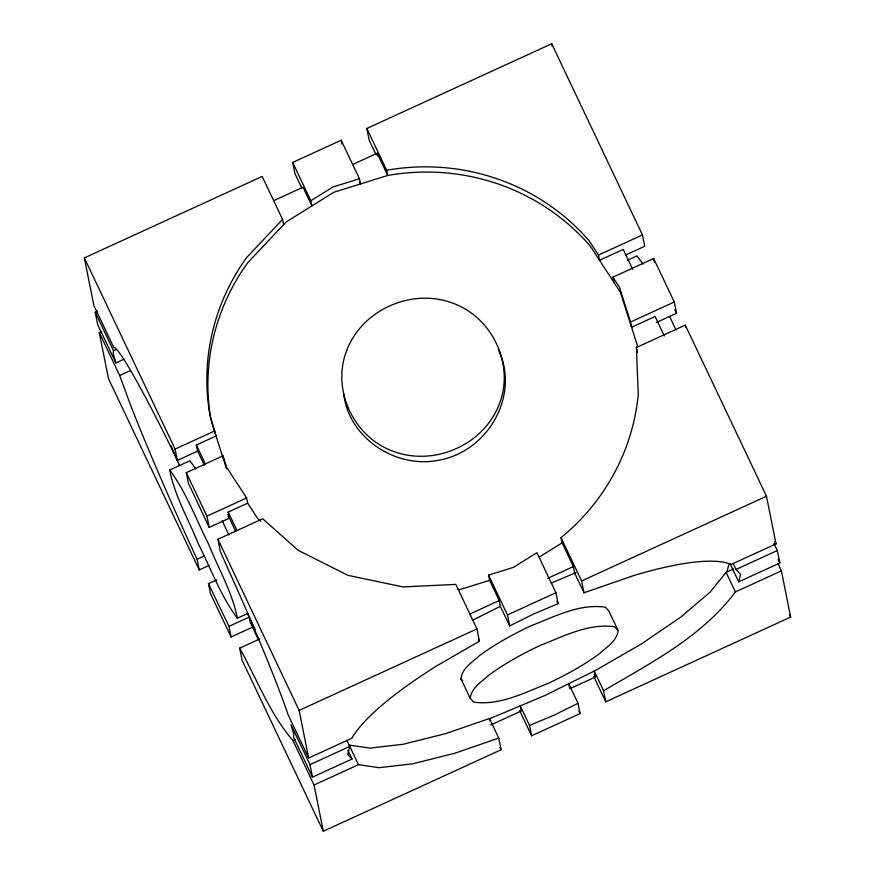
<?xml version="1.0" encoding="UTF-8"?>
<svg xmlns="http://www.w3.org/2000/svg" width="875" height="875" viewBox="0 0 875 875"><rect width="100%" height="100%" fill="white"/><g stroke="black" fill="none" stroke-linecap="round" stroke-linejoin="round"><path stroke-width="1.31" d="M97.617 311.062L95.211 312.167L113.488 350.678L113.258 353.948L115.872 362.939L124.206 359.122M195.88 468.902L189.93 460.742L169.706 470.006C174.595 495.841 188.683 519.597 198.406 543.998C210.93 568.848 220.697 595.831 237.344 618.242L248.052 613.331M237.344 618.242C232.455 592.408 218.367 568.652 208.644 544.25C196.12 519.4 186.353 492.417 169.706 470.006M346.85 740.316L349.759 746.441L347.747 754.436L352.012 759.041L312.484 777.153L293.584 737.33L293.792 734.3L290.97 724.609L309.98 764.663L312.484 777.153M460.884 678.748C462.197 668.03 472.587 662.025 479.861 655.331C495.819 643.683 513.198 634.189 531.048 625.778C554.553 616.678 579.414 603.411 605.325 607.173L608.836 610.947L618.133 630.536C616.82 641.244 606.43 647.248 599.156 653.942C583.198 665.591 565.819 675.084 547.969 683.495C524.464 692.606 499.603 705.863 473.692 702.111L470.181 698.327L460.884 678.748L462.645 680.63M470.181 698.327C471.494 687.619 481.884 681.603 489.158 674.92C505.116 663.272 522.495 653.778 540.345 645.367C563.85 636.256 588.711 623 614.622 626.752L618.133 630.536M729.094 563.511L727.202 571.014L710.019 592.211L680.892 616.995L641.823 643.683L595.47 670.447L544.972 695.461L493.795 717.03L445.419 733.688L403.123 744.275L369.819 748.103L349.158 745.084L358.455 764.673L379.116 767.681L412.42 763.864L454.705 753.266L498.772 738.106L489.475 718.517L489.989 721.098M773.872 543.222L777.328 550.506L779.822 562.997L738.697 581.842L740.567 574.427L735.962 569.461L733.064 563.347M781.397 570.861L735.405 591.938C702.286 636.3 651.58 662.627 604.756 690.025L603.531 690.638L605.763 701.805L790.639 617.094L781.397 570.861L777.973 563.642M197.597 451.139L177.373 460.403L170.395 446.009A216.398 12.228 65.4 0 0 113.717 347.331L93.888 305.55L84.361 257.906L262.172 176.422L282.581 219.417L246.652 257.545A216.398 210.153 -11.3 0 0 209.945 414.947L216.038 436.012L196.372 445.025L197.597 451.139L204.564 465.511M273.733 200.659L303.023 187.239L311.894 205.931L310.855 200.725L332.762 187.064L359.428 178.752L360.478 183.958L359.352 181.595M539.109 557.178L562.1 542.85L561.05 537.633A216.398 210.153 -11.3 0 0 638.258 394.373L636.42 347.495L685.256 325.117L766.489 496.245L776.005 543.889L731.259 564.397A216.398 50.148 -25.4 0 0 633.598 575.597L583.975 592.769L574.678 573.18L573.366 566.584L562.1 542.85M472.183 620.441L500.358 606.32L499.209 600.567L489.606 580.333L488.556 575.127L513.297 567.405L536.922 552.683L555.931 592.725L558.119 603.662L534.045 613.812L509.655 625.898L500.358 606.32M479.412 641.222L437.194 665.591A216.398 50.148 -25.4 0 0 351.816 738.27L308.656 758.045L288.094 714.711A216.398 12.228 65.4 0 0 239.903 595.372L220.434 551.852L217.919 539.273L262.686 518.755L298.058 550.266L347.966 575.345L402.992 586.928L455.82 584.391L476.952 628.917L479.412 641.222L478.242 638.772M578.014 703.281L554.269 715.05L529.55 725.462L531.606 735.788L580.081 713.584L578.014 703.281L568.728 683.692L569.483 687.509M301.842 188.092L294.875 173.403L292.688 162.444L341.152 140.23L359.428 178.752M376.173 154.963L369.206 140.273L366.844 128.461L551.709 43.75L642.447 234.927L644.711 246.258L625.68 254.975M352.713 164.467L377.18 153.256L387.713 175.459A216.398 210.153 -11.3 0 1 590.428 246.291L620.484 292.447L637.153 344.728L637.262 347.386M208.928 565.502L199.259 569.931L108.511 378.755L99.28 332.522L101.741 331.384M113.488 350.678L115.872 349.584M199.259 569.931L197.116 559.234L189.93 543.802A216.398 12.228 65.4 0 1 130.408 404.742L119.678 375.506L130.386 370.595M177.373 460.403L175.109 449.083L214.998 430.795M632.778 269.456L623.263 249.408L599.539 260.28L598.5 255.073L642.447 234.927M627.528 260.214L637.044 255.85L643.005 264.009M247.669 503.18L228.211 512.094L229.425 518.153L209.191 527.428L188.398 483.164L186.298 472.664L222.983 455.853L226.614 467.239L246.63 497.962L247.669 503.18L257.709 518.602L260.717 521.281M613.944 282.395L612.894 277.189L653.647 258.508L674.286 301.995L676.539 313.272L656.316 322.536M209.191 527.428L206.938 516.152L246.63 497.962M664.344 335.945L655.102 316.477L631.586 327.261L630.536 322.044L674.286 301.995M197.116 559.234L204.258 555.964M253.411 626.773L231.088 637L210.448 593.512L208.48 583.647L216.803 579.83M231.088 637L228.966 626.358L249.189 617.094L250.272 622.519L258.366 639.559M498.772 738.106L501.102 749.777L323.291 831.25L242.058 660.122L239.673 648.167L259.897 638.903M469.919 613.988L499.209 600.567M547.673 578.364L573.366 566.584M308.656 758.045L299.141 710.402L476.952 628.917M509.655 625.898L507.456 614.939L555.931 592.725M583.975 592.769L581.612 580.956L766.489 496.245M239.673 648.167C256.889 679.044 269.609 713.595 292.917 740.491L295.291 739.397M733.469 568.98L726.108 572.348L735.405 591.938M309.98 764.663L349.759 746.441M735.962 569.461L777.328 550.506M323.291 831.25L314.048 785.017L358.455 764.673M490.766 724.97L521.27 710.992L520.253 705.884L529.55 725.462M569.745 688.789L595.427 677.009L594.234 671.048L603.531 690.638M551.316 583.034L575.925 572.655M489.606 580.333L460.425 589.433L458.041 589.553M598.5 255.073L589.389 241.084A216.398 210.153 -11.3 0 0 386.673 170.253L366.844 128.461M612.894 277.189L619.445 287.23L630.536 322.044M247.417 613.441L255.106 629.311M228.966 626.358L208.48 583.647M774.867 541.483L776.005 543.889M778.105 559.377L779.822 562.997M789.469 614.633L790.639 617.094M729.991 563.489L738.697 581.842M561.05 537.633L581.612 580.956M594.3 674.636L595.427 677.009M593.775 676.539L605.763 701.805M556.948 601.223L558.119 603.662M578.922 711.156L580.081 713.584M292.688 162.444L310.855 200.725M488.556 575.127L507.456 614.939M519.586 710.456L531.606 735.788M499.953 747.37L501.102 749.777M347.944 750.466L352.012 759.041M196.372 445.025L205.33 463.892M228.211 512.094L236.873 530.348M84.361 257.906L175.109 449.083M186.298 472.664L206.938 516.152M217.919 539.273L299.141 710.402M115.872 362.939L97.705 324.658L95.211 312.167M99.28 332.522L119.678 375.506M292.917 740.491L314.048 785.017M674.844 309.641L676.539 313.272M669.856 316.903L675.992 330.094M227.73 514.522L235.648 531.53M222.173 520.592L228.867 534.975M498.433 349.781C520.352 396.058 487.266 452.419 437.762 460.403C395.052 468.486 348.862 437.861 343.711 393.958M211.378 421.378L224.033 461.07L222.983 455.853M224.427 462.328L226.45 468.661M685.256 325.117L685.759 327.633M653.647 258.508L654.434 262.445M636.42 347.495L637.47 352.702M551.709 43.75L552.234 46.397M386.673 170.253L387.713 175.459L333.802 192.281L286.048 222.053L247.691 262.752A216.398 210.153 -11.3 0 0 210.984 420.164M377.18 153.256L377.705 155.903M341.152 140.23L341.884 143.883M282.581 219.417L283.62 224.623M179.55 465.577A216.398 12.228 65.4 0 1 171.052 445.659M346.686 350.558C331.111 390.502 354.353 438.288 394.756 451.85C435.433 466.2 484.028 444.456 499.373 403.911C514.948 363.967 491.706 316.181 451.292 302.619C410.627 288.28 362.031 310.012 346.686 350.558"/></g></svg>
